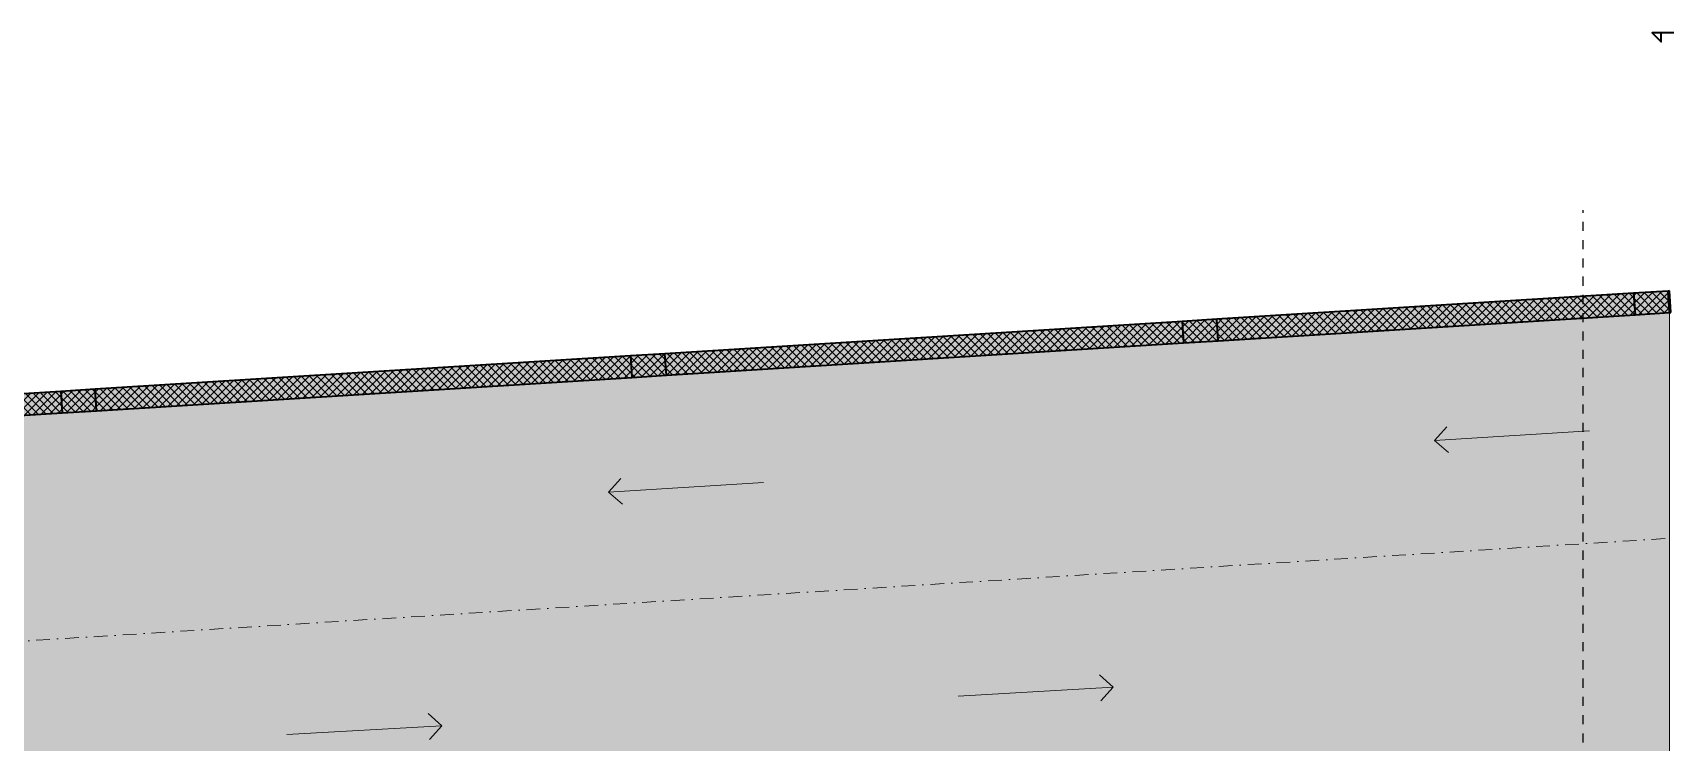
# Model space of a CAD drawing. Header units: millimetres. Extents: x 635850 to 824661, y -5878409 to -5774454.
# Drawn here: x 653256 to 672273, y -5838841 to -5830622 of the extents above; entities that cross this region are included whole.
import ezdxf

# ---------------------------------------------------------------- set-up
doc = ezdxf.new("R2010")
doc.units = ezdxf.units.MM
doc.header["$MEASUREMENT"] = 0
doc.linetypes.add('Dashed', pattern=[211.666667, 105.833333, -105.833333])
doc.linetypes.add('Dot & Dashed', pattern=[335.138881, 158.75, -88.194444, 0, -88.194437])
for name, color, linetype in [('A - Ndertesa 1 - 2D Drafting', 7, 'Continuous'), ('A - Ndertesa 1 - Muret', 7, 'Continuous'), ('A - Ndertesa 1 - Shtyllat', 7, 'Continuous')]:
    doc.layers.add(name, color=color, linetype=linetype)
doc.layers.add('A - Ndertesa 1 - 2D Drafting_Pen_No__102', color=7, linetype='Continuous', lineweight=13, true_color=0xcccccc)
doc.layers.add('A - Ndertesa 1 - Muret_Pen_No__82', color=7, linetype='Continuous', lineweight=20, true_color=0xaaaaaa)
for name, color, linetype, lineweight in [('A - Ndertesa 1 - 2D Drafting_Pen_No__6', 5, 'Continuous', 35), ('A - Ndertesa 1 - Muret_Pen_No__22', 8, 'Continuous', 35), ('A - Ndertesa 1 - Shtyllat_Pen_No__101', 252, 'Continuous', 13), ('A - Ndertesa 1 - Shtyllat_Pen_No__22', 8, 'Continuous', 35), ('A - Ndertesa 1- Pllaka meskatit 28 cm_Pen_No__121', 255, 'Continuous', 0), ('A - Ndertesa 1- Pllaka meskatit 28 cm_Pen_No__2', 8, 'Continuous', 15), ('A - Ndertesa 4 - Sanitaria_Pen_No__42', 8, 'Continuous', 25)]:
    doc.layers.add(name, color=color, linetype=linetype, lineweight=lineweight)
pattern_1 = [(45, (664183.82, -5827429.525), (-45.96194, 45.96194), []), (135, (664183.82, -5827429.525), (45.96194, 45.96194), [])]

# ---------------------------------------------------------------- blocks, each defined once
blk = doc.blocks.new('Wall_12', base_point=(643046, -5835433))
at = {"layer": 'A - Ndertesa 1 - Muret_Pen_No__82', "linetype": 'Continuous', "lineweight": 20, "true_color": 0xaaaaaa}
h = blk.add_hatch(dxfattribs=at)
h.set_pattern_fill('Concrete_Block', color=253, style=0, pattern_type=2)
h.set_pattern_definition(pattern_1)
h.paths.add_polyline_path([(666989, -5833941), (667005, -5834190), (671841, -5833889), (671825, -5833639)])
h = blk.add_hatch(dxfattribs=at)
h.set_pattern_fill('Concrete_Block', color=253, style=0, pattern_type=2)
h.set_pattern_definition(pattern_1)
h.paths.add_polyline_path([(672224, -5833614), (672240, -5833864), (672255, -5833863), (672240, -5833613)])
h = blk.add_hatch(dxfattribs=at)
h.set_pattern_fill('Concrete_Block', color=253, style=0, pattern_type=2)
h.set_pattern_definition(pattern_1)
h.paths.add_polyline_path([(660589, -5834340), (660605, -5834589), (666605, -5834215), (666590, -5833966)])
h = blk.add_hatch(dxfattribs=at)
h.set_pattern_fill('Concrete_Block', color=253, style=0, pattern_type=2)
h.set_pattern_definition(pattern_1)
h.paths.add_polyline_path([(660190, -5834365), (653980, -5834752), (653996, -5835001), (660205, -5834614)])
h = blk.add_hatch(dxfattribs=at)
h.set_pattern_fill('Concrete_Block', color=253, style=0, pattern_type=2)
h.set_pattern_definition(pattern_1)
h.paths.add_polyline_path([(646982, -5835188), (643446, -5835409), (643461, -5835658), (653597, -5835026), (653581, -5834777), (647382, -5835163), (647397, -5835412), (646998, -5835437)])
at = {"layer": 'A - Ndertesa 1 - Muret_Pen_No__22', "color": 8, "linetype": 'Continuous', "lineweight": 35, "flags": 128}
for points in [[(671825, -5833639), (666989, -5833941)], [(672240, -5833613), (672224, -5833614)], [(672255, -5833863), (672240, -5833613)], [(666590, -5833966), (660589, -5834340)], [(667005, -5834190), (671841, -5833889)], [(672240, -5833864), (672255, -5833863)], [(660605, -5834589), (666605, -5834215)], [(660190, -5834365), (653980, -5834752)], [(653996, -5835001), (660205, -5834614)], [(653581, -5834777), (647382, -5835163)], [(643461, -5835658), (653597, -5835026)]]:
    blk.add_lwpolyline(points, dxfattribs=at)
blk = doc.blocks.new('Column_31', base_point=(653789, -5834889))
at = {"layer": 'A - Ndertesa 1 - Shtyllat_Pen_No__101', "linetype": 'Continuous', "lineweight": 13}
h = blk.add_hatch(dxfattribs=at)
h.set_pattern_fill('Concrete_Block', color=252, style=0, pattern_type=2)
h.set_pattern_definition(pattern_1)
h.paths.add_polyline_path([(653597, -5835026), (653996, -5835001), (653980, -5834752), (653581, -5834777)])
at = {"layer": 'A - Ndertesa 1 - Shtyllat_Pen_No__22', "color": 8, "linetype": 'Continuous', "lineweight": 35, "flags": 128}
blk.add_lwpolyline([(653597, -5835026), (653996, -5835001), (653980, -5834752), (653581, -5834777)], close=True, dxfattribs=at)
blk = doc.blocks.new('Column_32', base_point=(660397, -5834477))
at = {"layer": 'A - Ndertesa 1 - Shtyllat_Pen_No__101', "linetype": 'Continuous', "lineweight": 13}
h = blk.add_hatch(dxfattribs=at)
h.set_pattern_fill('Concrete_Block', color=252, style=0, pattern_type=2)
h.set_pattern_definition(pattern_1)
h.paths.add_polyline_path([(660205, -5834614), (660605, -5834589), (660589, -5834340), (660190, -5834365)])
at = {"layer": 'A - Ndertesa 1 - Shtyllat_Pen_No__22', "color": 8, "linetype": 'Continuous', "lineweight": 35, "flags": 128}
blk.add_lwpolyline([(660205, -5834614), (660605, -5834589), (660589, -5834340), (660190, -5834365)], close=True, dxfattribs=at)
blk = doc.blocks.new('Column_34', base_point=(666797, -5834078))
at = {"layer": 'A - Ndertesa 1 - Shtyllat_Pen_No__101', "linetype": 'Continuous', "lineweight": 13}
h = blk.add_hatch(dxfattribs=at)
h.set_pattern_fill('Concrete_Block', color=252, style=0, pattern_type=2)
h.set_pattern_definition(pattern_1)
h.paths.add_polyline_path([(666605, -5834215), (667005, -5834190), (666989, -5833941), (666590, -5833966)])
at = {"layer": 'A - Ndertesa 1 - Shtyllat_Pen_No__22', "color": 8, "linetype": 'Continuous', "lineweight": 35, "flags": 128}
blk.add_lwpolyline([(666605, -5834215), (667005, -5834190), (666989, -5833941), (666590, -5833966)], close=True, dxfattribs=at)
blk = doc.blocks.new('Column_35', base_point=(672032, -5833752))
at = {"layer": 'A - Ndertesa 1 - Shtyllat_Pen_No__101', "linetype": 'Continuous', "lineweight": 13}
h = blk.add_hatch(dxfattribs=at)
h.set_pattern_fill('Concrete_Block', color=252, style=0, pattern_type=2)
h.set_pattern_definition(pattern_1)
h.paths.add_polyline_path([(671841, -5833889), (672240, -5833864), (672224, -5833614), (671825, -5833639)])
at = {"layer": 'A - Ndertesa 1 - Shtyllat_Pen_No__22', "color": 8, "linetype": 'Continuous', "lineweight": 35, "flags": 128}
blk.add_lwpolyline([(671841, -5833889), (672240, -5833864), (672224, -5833614), (671825, -5833639)], close=True, dxfattribs=at)
blk = doc.blocks.new('Polyline_6', base_point=(658000, -5838651))
at = {"layer": 'A - Ndertesa 1 - 2D Drafting_Pen_No__102', "color": 254, "linetype": 'Continuous', "lineweight": 13, "true_color": 0xcccccc}
for q in [(657842, -5838510), (657859, -5838809)]:
    blk.add_line((658000, -5838651), q, dxfattribs=at)
at = {"layer": 'A - Ndertesa 1 - 2D Drafting_Pen_No__102', "color": 254, "linetype": 'Continuous', "lineweight": 13, "true_color": 0xcccccc, "flags": 128}
blk.add_lwpolyline([(658000, -5838651), (656203, -5838754)], dxfattribs=at)
blk = doc.blocks.new('Polyline_7', base_point=(665787, -5838202))
at = {"layer": 'A - Ndertesa 1 - 2D Drafting_Pen_No__102', "color": 254, "linetype": 'Continuous', "lineweight": 13, "true_color": 0xcccccc}
for q in [(665629, -5838061), (665646, -5838361)]:
    blk.add_line((665787, -5838202), q, dxfattribs=at)
at = {"layer": 'A - Ndertesa 1 - 2D Drafting_Pen_No__102', "color": 254, "linetype": 'Continuous', "lineweight": 13, "true_color": 0xcccccc, "flags": 128}
blk.add_lwpolyline([(665787, -5838202), (663990, -5838306)], dxfattribs=at)
blk = doc.blocks.new('Polyline_11', base_point=(659935, -5835944))
at = {"layer": 'A - Ndertesa 1 - 2D Drafting_Pen_No__102', "color": 254, "linetype": 'Continuous', "lineweight": 13, "true_color": 0xcccccc}
for q in [(660076, -5835785), (660095, -5836085)]:
    blk.add_line((659935, -5835944), q, dxfattribs=at)
at = {"layer": 'A - Ndertesa 1 - 2D Drafting_Pen_No__102', "color": 254, "linetype": 'Continuous', "lineweight": 13, "true_color": 0xcccccc, "flags": 128}
blk.add_lwpolyline([(659935, -5835944), (661732, -5835832)], dxfattribs=at)
blk = doc.blocks.new('Polyline_12', base_point=(669517, -5835347))
at = {"layer": 'A - Ndertesa 1 - 2D Drafting_Pen_No__102', "color": 254, "linetype": 'Continuous', "lineweight": 13, "true_color": 0xcccccc}
for q in [(669658, -5835188), (669676, -5835487)]:
    blk.add_line((669517, -5835347), q, dxfattribs=at)
at = {"layer": 'A - Ndertesa 1 - 2D Drafting_Pen_No__102', "color": 254, "linetype": 'Continuous', "lineweight": 13, "true_color": 0xcccccc, "flags": 128}
blk.add_lwpolyline([(669517, -5835347), (671314, -5835235)], dxfattribs=at)

msp = doc.modelspace()

# ---------------------------------------------------------------- hatches: boundary and pattern name
at = {"layer": 'A - Ndertesa 1- Pllaka meskatit 28 cm_Pen_No__121', "linetype": 'Continuous', "lineweight": 0, "true_color": 0xffffff}
h = msp.add_hatch(color=7, dxfattribs=at)
h.paths.add_polyline_path([(672239.8, -5833613.4), (643046.5, -5835433.4, 0.3960927), (641639.8, -5836930.5), (641639.8, -5861467.8), (672239.8, -5861467.8)])
h.paths.add_polyline_path([(669369.8, -5850014.2), (669369.8, -5848314.3), (666569.8, -5848314.3), (666569.8, -5850014.2)], flags=0)
h.paths.add_polyline_path([(666289.8, -5844566.6), (664589.8, -5844566.5), (664589.7, -5846266.5), (666289.7, -5846266.6)], flags=0)

# ---------------------------------------------------------------- linework, layer by layer
at = {"layer": 'A - Ndertesa 1 - 2D Drafting_Pen_No__102', "color": 254, "linetype": 'Dot & Dashed', "lineweight": 13, "true_color": 0xcccccc, "flags": 128}
msp.add_lwpolyline([(672239.8, -5852831.7), (651895.5, -5852840.9, -0.4143458), (650394.8, -5851340.9), (650394.8, -5839251, -0.3960927), (651801.5, -5837753.9), (672239.8, -5836479.6)], format="xyb", dxfattribs=at)
at = {"layer": 'A - Ndertesa 1 - 2D Drafting_Pen_No__6', "color": 5, "linetype": 'Continuous', "lineweight": 35, "flags": 128}
msp.add_lwpolyline([(672289.8, -5830622.1), (672039.8, -5830622.1), (672145.9, -5830728.1), (672145.9, -5830622.1)], dxfattribs=at)
at = {"layer": 'A - Ndertesa 1- Pllaka meskatit 28 cm_Pen_No__2', "color": 8, "linetype": 'Continuous', "lineweight": 15, "flags": 128}
msp.add_lwpolyline([(672239.8, -5833613.4), (643046.5, -5835433.4, 0.3960927), (641639.8, -5836930.5), (641639.8, -5861467.8), (672239.8, -5861467.8)], format="xyb", close=True, dxfattribs=at)
at = {"layer": 'A - Ndertesa 4 - Sanitaria_Pen_No__42', "color": 8, "linetype": 'Dashed', "lineweight": 25}
msp.add_lwpolyline([(671239.8, -5861916.5), (671239.8, -5832675.8)], dxfattribs=at)

# ---------------------------------------------------------------- block references
at = {"layer": 'A - Ndertesa 1 - 2D Drafting', "color": 254, "linetype": 'Continuous', "lineweight": 13, "true_color": 0xcccccc}
for name, p in [('Polyline_12', (669517.2, -5835346.8)), ('Polyline_11', (659935.5, -5835944.2)), ('Polyline_7', (665787.3, -5838202.4)), ('Polyline_6', (658000.2, -5838650.7))]:
    msp.add_blockref(name, p, dxfattribs=at)
at = {"layer": 'A - Ndertesa 1 - Muret', "color": 8, "lineweight": 35}
msp.add_blockref('Wall_12', (643046.5, -5835433.4), dxfattribs=at)
at = {"layer": 'A - Ndertesa 1 - Shtyllat', "color": 8, "lineweight": 35}
for name, p in [('Column_35', (672032.4, -5833751.6)), ('Column_34', (666797.2, -5834078)), ('Column_32', (660397.2, -5834477)), ('Column_31', (653788.5, -5834889))]:
    msp.add_blockref(name, p, dxfattribs=at)

doc.saveas('drawing.dxf')
